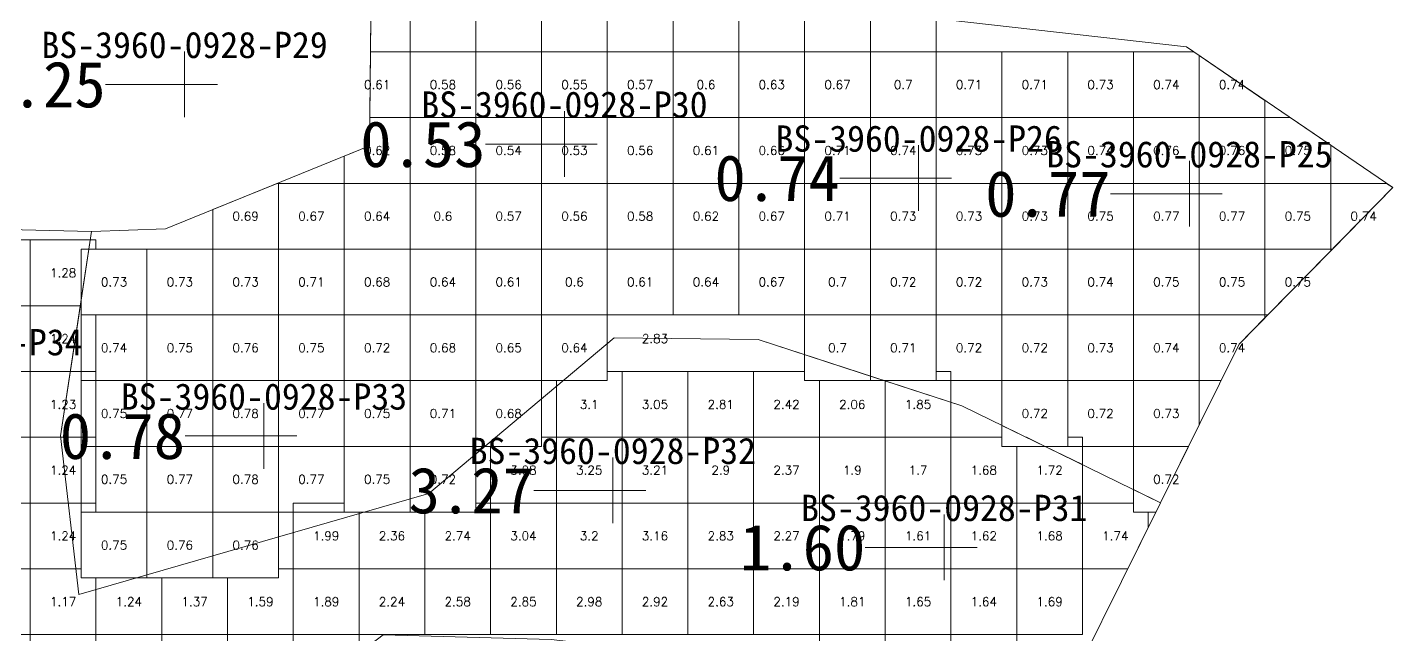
# Model space of a CAD drawing. Header units: inches. Extents: x 469907.8 to 469995.3, y 4349678 to 4349775.1.
# Drawn here: x 469948.48 to 469969.24, y 4349722.13 to 4349731.37 of the extents above; entities that cross this region are included whole.
import ezdxf
from ezdxf.enums import TextEntityAlignment as Align

# ---------------------------------------------------------------- set-up
doc = ezdxf.new("R2010")
doc.units = ezdxf.units.IN
doc.header["$MEASUREMENT"] = 0
for name, color, linetype, lineweight in [('点', 7, 'Continuous', 0), ('爆区方格网', 7, 'Continuous', 0), ('线条', 7, 'Continuous', 0), ('钻孔', 7, 'Continuous', 0)]:
    doc.layers.add(name, color=color, linetype=linetype, lineweight=lineweight)
doc.styles.add('3dmine_textStyle_1', font='txt.shx', dxfattribs={"height": 1, "bigfont": 'gbcbig.shx'})
doc.styles.add('3dmine_textStyle_2', font='', dxfattribs={"height": 1})
doc.styles.get('3dmine_textStyle_2').set_extended_font_data('SimSun-ExtB')

msp = doc.modelspace()

# ---------------------------------------------------------------- hatches: boundary and pattern name
at = {"layer": '钻孔', "linetype": 'Continuous', "lineweight": 0, "true_color": 0x808080, "extrusion": (0, 1, 0)}
msp.add_hatch(color=8, dxfattribs=at).paths.add_polyline_path([(-469951.87, 3950.004), (-469950.87, 3950.004), (-469950.87, 3962.004), (-469951.87, 3962.004)], flags=0)
at = {"layer": '钻孔', "linetype": 'Continuous', "lineweight": 0, "true_color": 0x80ffff, "extrusion": (0, 1, 0)}
for points in [[(-469957.646, 3950.161), (-469956.646, 3950.161), (-469956.646, 3962.161), (-469957.646, 3962.161)], [(-469963.032, 3949.942), (-469962.032, 3949.942), (-469962.032, 3961.942), (-469963.032, 3961.942)], [(-469967.149, 3949.957), (-469966.149, 3949.957), (-469966.149, 3961.957), (-469967.149, 3961.957)], [(-469953.077, 3950.389), (-469952.077, 3950.389), (-469952.077, 3962.389), (-469953.077, 3962.389)]]:
    msp.add_hatch(color=131, dxfattribs=at).paths.add_polyline_path(points, flags=0)
at = {"layer": '钻孔', "linetype": 'Continuous', "lineweight": 0, "true_color": 0xffff80, "extrusion": (0, 1, 0)}
msp.add_hatch(color=51, dxfattribs=at).paths.add_polyline_path([(-469958.382, 3950.204), (-469957.382, 3950.204), (-469957.382, 3962.204), (-469958.382, 3962.204)], flags=0)
at = {"layer": '钻孔', "linetype": 'Continuous', "lineweight": 0, "true_color": 0xff0000, "extrusion": (0, 1, 0)}
msp.add_hatch(color=1, dxfattribs=at).paths.add_polyline_path([(-469963.421, 3950.249), (-469962.421, 3950.249), (-469962.421, 3962.249), (-469963.421, 3962.249)], flags=0)

# ---------------------------------------------------------------- linework, layer by layer
at = {"color": 4, "linetype": 'Continuous', "lineweight": 0, "true_color": 0x00ffff, "elevation": 3955.86}
msp.add_lwpolyline([(469953.714, 4349732.511), (469953.684, 4349729.564), (469950.579, 4349728.303), (469949.457, 4349728.261), (469949.219, 4349726.708), (469948.981, 4349725.154), (469949.263, 4349722.744), (469954.584, 4349724.279), (469957.402, 4349726.644), (469959.592, 4349726.619), (469961.141, 4349726.114), (469962.689, 4349725.609), (469965.712, 4349724.137), (469966.907, 4349726.55), (469969.24, 4349728.928), (469966.104, 4349731.069), (469962.467, 4349731.479)], dxfattribs=at)
at = {"color": 5, "linetype": 'Continuous', "lineweight": 0, "true_color": 0x0000ff, "elevation": 3955.86}
msp.add_lwpolyline([(469949.95, 4349717.992), (469950.845, 4349719.806), (469953.891, 4349722.129), (469956.445, 4349722.057), (469961.391, 4349721.487), (469964.526, 4349721.744), (469965.712, 4349724.137), (469962.689, 4349725.609), (469959.592, 4349726.619), (469957.402, 4349726.644), (469954.584, 4349724.279), (469949.263, 4349722.744), (469948.981, 4349725.154), (469949.457, 4349728.261), (469947.128, 4349728.315), (469944.115, 4349729.015), (469937.297, 4349720.036), (469944.819, 4349718.71), (469949.95, 4349717.992), (469949.95, 4349717.992)], dxfattribs=at)
at = {"layer": '点', "color": 138, "linetype": 'Continuous', "lineweight": 0, "true_color": 0x004c4c}
for points, elevation in [([(469950.87, 4349729.998), (469950.87, 4349730.998)], 3962.004), ([(469951.37, 4349730.498), (469950.37, 4349730.498)], 3962.004), ([(469956.646, 4349729.091), (469956.646, 4349730.091)], 3962.161), ([(469957.146, 4349729.591), (469956.146, 4349729.591)], 3962.161), ([(469962.032, 4349728.574), (469962.032, 4349729.574)], 3961.942), ([(469966.149, 4349728.335), (469966.149, 4349729.335)], 3961.957), ([(469962.532, 4349729.074), (469961.532, 4349729.074)], 3961.942), ([(469966.649, 4349728.835), (469965.649, 4349728.835)], 3961.957), ([(469952.077, 4349724.652), (469952.077, 4349725.652)], 3962.389), ([(469952.577, 4349725.152), (469951.577, 4349725.152)], 3962.389), ([(469957.382, 4349723.825), (469957.382, 4349724.825)], 3962.204), ([(469957.882, 4349724.325), (469956.882, 4349724.325)], 3962.204), ([(469962.421, 4349722.958), (469962.421, 4349723.958)], 3962.249), ([(469962.921, 4349723.458), (469961.921, 4349723.458)], 3962.249)]:
    msp.add_lwpolyline(points, dxfattribs=dict(at, elevation=elevation))
at = {"layer": '爆区方格网', "color": 131, "linetype": 'Continuous', "lineweight": 0, "true_color": 0x80ffff, "elevation": 3962.389}
for points in [[(469954.298, 4349730.993), (469953.698, 4349730.993), (469953.709, 4349731.993), (469954.298, 4349731.993), (469954.298, 4349730.993)], [(469955.298, 4349730.993), (469954.298, 4349730.993), (469954.298, 4349731.993), (469955.298, 4349731.993), (469955.298, 4349730.993)], [(469956.298, 4349730.993), (469955.298, 4349730.993), (469955.298, 4349731.993), (469956.298, 4349731.993), (469956.298, 4349730.993)], [(469957.298, 4349730.993), (469956.298, 4349730.993), (469956.298, 4349731.993), (469957.298, 4349731.993), (469957.298, 4349730.993)], [(469958.298, 4349730.993), (469957.298, 4349730.993), (469957.298, 4349731.993), (469958.298, 4349731.993), (469958.298, 4349730.993)], [(469959.298, 4349730.993), (469958.298, 4349730.993), (469958.298, 4349731.993), (469959.298, 4349731.993), (469959.298, 4349730.993)], [(469960.298, 4349730.993), (469959.298, 4349730.993), (469959.298, 4349731.993), (469960.298, 4349731.993), (469960.298, 4349730.993)], [(469961.298, 4349730.993), (469960.298, 4349730.993), (469960.298, 4349731.993), (469961.298, 4349731.993), (469961.298, 4349730.993)], [(469962.298, 4349730.993), (469961.298, 4349730.993), (469961.298, 4349731.993), (469962.298, 4349731.993), (469962.298, 4349730.993)], [(469954.298, 4349729.993), (469953.688, 4349729.993), (469953.698, 4349730.993), (469954.298, 4349730.993), (469954.298, 4349729.993)], [(469955.298, 4349729.993), (469954.298, 4349729.993), (469954.298, 4349730.993), (469955.298, 4349730.993), (469955.298, 4349729.993)], [(469956.298, 4349729.993), (469955.298, 4349729.993), (469955.298, 4349730.993), (469956.298, 4349730.993), (469956.298, 4349729.993)], [(469957.298, 4349729.993), (469956.298, 4349729.993), (469956.298, 4349730.993), (469957.298, 4349730.993), (469957.298, 4349729.993)], [(469958.298, 4349729.993), (469957.298, 4349729.993), (469957.298, 4349730.993), (469958.298, 4349730.993), (469958.298, 4349729.993)], [(469959.298, 4349729.993), (469958.298, 4349729.993), (469958.298, 4349730.993), (469959.298, 4349730.993), (469959.298, 4349729.993)], [(469960.298, 4349729.993), (469959.298, 4349729.993), (469959.298, 4349730.993), (469960.298, 4349730.993), (469960.298, 4349729.993)], [(469961.298, 4349729.993), (469960.298, 4349729.993), (469960.298, 4349730.993), (469961.298, 4349730.993), (469961.298, 4349729.993)], [(469962.298, 4349729.993), (469961.298, 4349729.993), (469961.298, 4349730.993), (469962.298, 4349730.993), (469962.298, 4349729.993)], [(469963.298, 4349729.993), (469962.298, 4349729.993), (469962.298, 4349730.993), (469963.298, 4349730.993), (469963.298, 4349729.993)], [(469964.298, 4349729.993), (469963.298, 4349729.993), (469963.298, 4349730.993), (469964.298, 4349730.993), (469964.298, 4349729.993)], [(469965.298, 4349729.993), (469964.298, 4349729.993), (469964.298, 4349730.993), (469965.298, 4349730.993), (469965.298, 4349729.993)], [(469966.298, 4349730.937), (469966.298, 4349729.993), (469965.298, 4349729.993), (469965.298, 4349730.993), (469966.215, 4349730.993), (469966.298, 4349730.937)], [(469967.298, 4349730.254), (469967.298, 4349729.993), (469966.298, 4349729.993), (469966.298, 4349730.937), (469967.298, 4349730.254)], [(469954.298, 4349728.993), (469953.298, 4349728.993), (469953.298, 4349729.408), (469953.684, 4349729.564), (469953.688, 4349729.993), (469954.298, 4349729.993), (469954.298, 4349728.993)], [(469955.298, 4349728.993), (469954.298, 4349728.993), (469954.298, 4349729.993), (469955.298, 4349729.993), (469955.298, 4349728.993)], [(469956.298, 4349728.993), (469955.298, 4349728.993), (469955.298, 4349729.993), (469956.298, 4349729.993), (469956.298, 4349728.993)], [(469957.298, 4349728.993), (469956.298, 4349728.993), (469956.298, 4349729.993), (469957.298, 4349729.993), (469957.298, 4349728.993)], [(469958.298, 4349728.993), (469957.298, 4349728.993), (469957.298, 4349729.993), (469958.298, 4349729.993), (469958.298, 4349728.993)], [(469959.298, 4349728.993), (469958.298, 4349728.993), (469958.298, 4349729.993), (469959.298, 4349729.993), (469959.298, 4349728.993)], [(469960.298, 4349728.993), (469959.298, 4349728.993), (469959.298, 4349729.993), (469960.298, 4349729.993), (469960.298, 4349728.993)], [(469961.298, 4349728.993), (469960.298, 4349728.993), (469960.298, 4349729.993), (469961.298, 4349729.993), (469961.298, 4349728.993)], [(469962.298, 4349728.993), (469961.298, 4349728.993), (469961.298, 4349729.993), (469962.298, 4349729.993), (469962.298, 4349728.993)], [(469963.298, 4349728.993), (469962.298, 4349728.993), (469962.298, 4349729.993), (469963.298, 4349729.993), (469963.298, 4349728.993)], [(469964.298, 4349728.993), (469963.298, 4349728.993), (469963.298, 4349729.993), (469964.298, 4349729.993), (469964.298, 4349728.993)], [(469965.298, 4349728.993), (469964.298, 4349728.993), (469964.298, 4349729.993), (469965.298, 4349729.993), (469965.298, 4349728.993)], [(469966.298, 4349728.993), (469965.298, 4349728.993), (469965.298, 4349729.993), (469966.298, 4349729.993), (469966.298, 4349728.993)], [(469967.298, 4349728.993), (469966.298, 4349728.993), (469966.298, 4349729.993), (469967.298, 4349729.993), (469967.298, 4349728.993)], [(469968.298, 4349729.571), (469968.298, 4349728.993), (469967.298, 4349728.993), (469967.298, 4349729.993), (469967.68, 4349729.993), (469968.298, 4349729.571)], [(469952.298, 4349727.993), (469951.298, 4349727.993), (469951.298, 4349728.595), (469952.278, 4349728.993), (469952.298, 4349728.993), (469952.298, 4349727.993)], [(469953.298, 4349727.993), (469952.298, 4349727.993), (469952.298, 4349728.993), (469953.298, 4349728.993), (469953.298, 4349727.993)], [(469954.298, 4349727.993), (469953.298, 4349727.993), (469953.298, 4349728.993), (469954.298, 4349728.993), (469954.298, 4349727.993)], [(469955.298, 4349727.993), (469954.298, 4349727.993), (469954.298, 4349728.993), (469955.298, 4349728.993), (469955.298, 4349727.993)], [(469956.298, 4349727.993), (469955.298, 4349727.993), (469955.298, 4349728.993), (469956.298, 4349728.993), (469956.298, 4349727.993)], [(469957.298, 4349727.993), (469956.298, 4349727.993), (469956.298, 4349728.993), (469957.298, 4349728.993), (469957.298, 4349727.993)], [(469958.298, 4349727.993), (469957.298, 4349727.993), (469957.298, 4349728.993), (469958.298, 4349728.993), (469958.298, 4349727.993)], [(469959.298, 4349727.993), (469958.298, 4349727.993), (469958.298, 4349728.993), (469959.298, 4349728.993), (469959.298, 4349727.993)], [(469960.298, 4349727.993), (469959.298, 4349727.993), (469959.298, 4349728.993), (469960.298, 4349728.993), (469960.298, 4349727.993)], [(469961.298, 4349727.993), (469960.298, 4349727.993), (469960.298, 4349728.993), (469961.298, 4349728.993), (469961.298, 4349727.993)], [(469962.298, 4349727.993), (469961.298, 4349727.993), (469961.298, 4349728.993), (469962.298, 4349728.993), (469962.298, 4349727.993)], [(469963.298, 4349727.993), (469962.298, 4349727.993), (469962.298, 4349728.993), (469963.298, 4349728.993), (469963.298, 4349727.993)], [(469964.298, 4349727.993), (469963.298, 4349727.993), (469963.298, 4349728.993), (469964.298, 4349728.993), (469964.298, 4349727.993)], [(469965.298, 4349727.993), (469964.298, 4349727.993), (469964.298, 4349728.993), (469965.298, 4349728.993), (469965.298, 4349727.993)], [(469966.298, 4349727.993), (469965.298, 4349727.993), (469965.298, 4349728.993), (469966.298, 4349728.993), (469966.298, 4349727.993)], [(469967.298, 4349727.993), (469966.298, 4349727.993), (469966.298, 4349728.993), (469967.298, 4349728.993), (469967.298, 4349727.993)], [(469968.298, 4349727.993), (469967.298, 4349727.993), (469967.298, 4349728.993), (469968.298, 4349728.993), (469968.298, 4349727.993)], [(469969.24, 4349728.928), (469968.323, 4349727.993), (469968.298, 4349727.993), (469968.298, 4349728.993), (469969.144, 4349728.993), (469969.24, 4349728.928)], [(469950.298, 4349726.993), (469949.298, 4349726.993), (469949.298, 4349727.993), (469950.298, 4349727.993), (469950.298, 4349726.993)], [(469951.298, 4349726.993), (469950.298, 4349726.993), (469950.298, 4349727.993), (469951.298, 4349727.993), (469951.298, 4349726.993)], [(469952.298, 4349726.993), (469951.298, 4349726.993), (469951.298, 4349727.993), (469952.298, 4349727.993), (469952.298, 4349726.993)], [(469953.298, 4349726.993), (469952.298, 4349726.993), (469952.298, 4349727.993), (469953.298, 4349727.993), (469953.298, 4349726.993)], [(469954.298, 4349726.993), (469953.298, 4349726.993), (469953.298, 4349727.993), (469954.298, 4349727.993), (469954.298, 4349726.993)], [(469955.298, 4349726.993), (469954.298, 4349726.993), (469954.298, 4349727.993), (469955.298, 4349727.993), (469955.298, 4349726.993)], [(469956.298, 4349726.993), (469955.298, 4349726.993), (469955.298, 4349727.993), (469956.298, 4349727.993), (469956.298, 4349726.993)], [(469957.298, 4349726.993), (469956.298, 4349726.993), (469956.298, 4349727.993), (469957.298, 4349727.993), (469957.298, 4349726.993)], [(469958.298, 4349726.993), (469957.298, 4349726.993), (469957.298, 4349727.993), (469958.298, 4349727.993), (469958.298, 4349726.993)], [(469959.298, 4349726.993), (469958.298, 4349726.993), (469958.298, 4349727.993), (469959.298, 4349727.993), (469959.298, 4349726.993)], [(469960.298, 4349726.993), (469959.298, 4349726.993), (469959.298, 4349727.993), (469960.298, 4349727.993), (469960.298, 4349726.993)], [(469961.298, 4349726.993), (469960.298, 4349726.993), (469960.298, 4349727.993), (469961.298, 4349727.993), (469961.298, 4349726.993)], [(469962.298, 4349726.993), (469961.298, 4349726.993), (469961.298, 4349727.993), (469962.298, 4349727.993), (469962.298, 4349726.993)], [(469963.298, 4349726.993), (469962.298, 4349726.993), (469962.298, 4349727.993), (469963.298, 4349727.993), (469963.298, 4349726.993)], [(469964.298, 4349726.993), (469963.298, 4349726.993), (469963.298, 4349727.993), (469964.298, 4349727.993), (469964.298, 4349726.993)], [(469965.298, 4349726.993), (469964.298, 4349726.993), (469964.298, 4349727.993), (469965.298, 4349727.993), (469965.298, 4349726.993)], [(469966.298, 4349726.993), (469965.298, 4349726.993), (469965.298, 4349727.993), (469966.298, 4349727.993), (469966.298, 4349726.993)], [(469967.298, 4349726.993), (469966.298, 4349726.993), (469966.298, 4349727.993), (469967.298, 4349727.993), (469967.298, 4349726.993)], [(469968.298, 4349727.967), (469967.342, 4349726.993), (469967.298, 4349726.993), (469967.298, 4349727.993), (469968.298, 4349727.993), (469968.298, 4349727.967)], [(469950.298, 4349725.993), (469949.298, 4349725.993), (469949.298, 4349726.993), (469950.298, 4349726.993), (469950.298, 4349725.993)], [(469951.298, 4349725.993), (469950.298, 4349725.993), (469950.298, 4349726.993), (469951.298, 4349726.993), (469951.298, 4349725.993)], [(469952.298, 4349725.993), (469951.298, 4349725.993), (469951.298, 4349726.993), (469952.298, 4349726.993), (469952.298, 4349725.993)], [(469953.298, 4349725.993), (469952.298, 4349725.993), (469952.298, 4349726.993), (469953.298, 4349726.993), (469953.298, 4349725.993)], [(469954.298, 4349725.993), (469953.298, 4349725.993), (469953.298, 4349726.993), (469954.298, 4349726.993), (469954.298, 4349725.993)], [(469955.298, 4349725.993), (469954.298, 4349725.993), (469954.298, 4349726.993), (469955.298, 4349726.993), (469955.298, 4349725.993)], [(469956.298, 4349725.993), (469955.298, 4349725.993), (469955.298, 4349726.993), (469956.298, 4349726.993), (469956.298, 4349725.993)], [(469957.298, 4349725.993), (469956.298, 4349725.993), (469956.298, 4349726.993), (469957.298, 4349726.993), (469957.298, 4349725.993)], [(469961.298, 4349725.993), (469960.298, 4349725.993), (469960.298, 4349726.993), (469961.298, 4349726.993), (469961.298, 4349725.993)], [(469962.298, 4349725.993), (469961.298, 4349725.993), (469961.298, 4349726.993), (469962.298, 4349726.993), (469962.298, 4349725.993)], [(469963.298, 4349725.993), (469962.298, 4349725.993), (469962.298, 4349726.993), (469963.298, 4349726.993), (469963.298, 4349725.993)], [(469964.298, 4349725.993), (469963.298, 4349725.993), (469963.298, 4349726.993), (469964.298, 4349726.993), (469964.298, 4349725.993)], [(469965.298, 4349725.993), (469964.298, 4349725.993), (469964.298, 4349726.993), (469965.298, 4349726.993), (469965.298, 4349725.993)], [(469966.298, 4349725.993), (469965.298, 4349725.993), (469965.298, 4349726.993), (469966.298, 4349726.993), (469966.298, 4349725.993)], [(469967.298, 4349726.949), (469966.907, 4349726.55), (469966.631, 4349725.993), (469966.298, 4349725.993), (469966.298, 4349726.993), (469967.298, 4349726.993), (469967.298, 4349726.949)], [(469950.298, 4349724.993), (469949.298, 4349724.993), (469949.298, 4349725.993), (469950.298, 4349725.993), (469950.298, 4349724.993)], [(469951.298, 4349724.993), (469950.298, 4349724.993), (469950.298, 4349725.993), (469951.298, 4349725.993), (469951.298, 4349724.993)], [(469952.298, 4349724.993), (469951.298, 4349724.993), (469951.298, 4349725.993), (469952.298, 4349725.993), (469952.298, 4349724.993)], [(469953.298, 4349724.993), (469952.298, 4349724.993), (469952.298, 4349725.993), (469953.298, 4349725.993), (469953.298, 4349724.993)], [(469954.298, 4349724.993), (469953.298, 4349724.993), (469953.298, 4349725.993), (469954.298, 4349725.993), (469954.298, 4349724.993)], [(469955.298, 4349724.993), (469954.298, 4349724.993), (469954.298, 4349725.993), (469955.298, 4349725.993), (469955.298, 4349724.993)], [(469964.298, 4349724.993), (469963.955, 4349724.993), (469963.298, 4349725.313), (469963.298, 4349725.993), (469964.298, 4349725.993), (469964.298, 4349724.993)], [(469965.298, 4349724.993), (469964.298, 4349724.993), (469964.298, 4349725.993), (469965.298, 4349725.993), (469965.298, 4349724.993)], [(469966.298, 4349725.321), (469966.135, 4349724.993), (469965.298, 4349724.993), (469965.298, 4349725.993), (469966.298, 4349725.993), (469966.298, 4349725.321)], [(469963.955, 4349724.993), (469963.298, 4349724.993), (469963.298, 4349725.313), (469963.955, 4349724.993)], [(469950.298, 4349723.993), (469949.298, 4349723.993), (469949.298, 4349724.993), (469950.298, 4349724.993), (469950.298, 4349723.993)], [(469951.298, 4349723.993), (469950.298, 4349723.993), (469950.298, 4349724.993), (469951.298, 4349724.993), (469951.298, 4349723.993)], [(469952.298, 4349723.993), (469951.298, 4349723.993), (469951.298, 4349724.993), (469952.298, 4349724.993), (469952.298, 4349723.993)], [(469953.298, 4349723.993), (469952.298, 4349723.993), (469952.298, 4349724.993), (469953.298, 4349724.993), (469953.298, 4349723.993)], [(469954.298, 4349723.993), (469953.298, 4349723.993), (469953.298, 4349724.993), (469954.298, 4349724.993), (469954.298, 4349723.993)], [(469955.298, 4349723.993), (469954.298, 4349723.993), (469954.298, 4349724.993), (469955.298, 4349724.993), (469955.298, 4349723.993)], [(469965.712, 4349724.137), (469965.298, 4349724.339), (469965.298, 4349724.993), (469966.135, 4349724.993), (469965.712, 4349724.137)], [(469965.712, 4349724.137), (469965.64, 4349723.993), (469965.298, 4349723.993), (469965.298, 4349724.339), (469965.712, 4349724.137)], [(469950.298, 4349722.993), (469949.298, 4349722.993), (469949.298, 4349723.993), (469950.298, 4349723.993), (469950.298, 4349722.993)], [(469951.298, 4349722.993), (469950.298, 4349722.993), (469950.298, 4349723.993), (469951.298, 4349723.993), (469951.298, 4349722.993)], [(469952.298, 4349722.993), (469951.298, 4349722.993), (469951.298, 4349723.993), (469952.298, 4349723.993), (469952.298, 4349722.993)]]:
    msp.add_lwpolyline(points, dxfattribs=at)
at = {"layer": '爆区方格网', "color": 5, "linetype": 'Continuous', "lineweight": 0, "true_color": 0x0000ff}
for points, elevation in [([(469948.523, 4349727.132), (469947.523, 4349727.132), (469947.523, 4349728.132), (469948.523, 4349728.132), (469948.523, 4349727.132)], 3962.595), ([(469949.523, 4349727.993), (469949.298, 4349727.993), (469949.298, 4349727.132), (469948.523, 4349727.132), (469948.523, 4349728.132), (469949.523, 4349728.132), (469949.523, 4349727.993)], 3962.595), ([(469948.523, 4349726.132), (469947.523, 4349726.132), (469947.523, 4349727.132), (469948.523, 4349727.132), (469948.523, 4349726.132)], 3962.595), ([(469949.298, 4349726.993), (469949.523, 4349726.993), (469949.523, 4349726.132), (469948.523, 4349726.132), (469948.523, 4349727.132), (469949.298, 4349727.132), (469949.298, 4349726.993)], 3962.595), ([(469948.523, 4349725.132), (469947.523, 4349725.132), (469947.523, 4349726.132), (469948.523, 4349726.132), (469948.523, 4349725.132)], 3962.595), ([(469949.523, 4349725.132), (469948.523, 4349725.132), (469948.523, 4349726.132), (469949.523, 4349726.132), (469949.523, 4349725.132)], 3962.595), ([(469957.523, 4349725.132), (469956.523, 4349725.132), (469956.523, 4349725.993), (469957.298, 4349725.993), (469957.298, 4349726.132), (469957.523, 4349726.132), (469957.523, 4349725.132)], 3962.595), ([(469958.523, 4349725.132), (469957.523, 4349725.132), (469957.523, 4349726.132), (469958.523, 4349726.132), (469958.523, 4349725.132)], 3962.595), ([(469959.523, 4349725.132), (469958.523, 4349725.132), (469958.523, 4349726.132), (469959.523, 4349726.132), (469959.523, 4349725.132)], 3962.595), ([(469960.298, 4349725.993), (469960.523, 4349725.993), (469960.523, 4349725.132), (469959.523, 4349725.132), (469959.523, 4349726.132), (469960.298, 4349726.132), (469960.298, 4349725.993)], 3962.595), ([(469962.523, 4349725.132), (469961.523, 4349725.132), (469961.523, 4349725.993), (469962.298, 4349725.993), (469962.298, 4349726.132), (469962.523, 4349726.132), (469962.523, 4349725.132)], 3962.595), ([(469956.298, 4349724.993), (469955.298, 4349724.993), (469955.298, 4349725.993), (469956.298, 4349725.993), (469956.298, 4349724.993)], 3962.389), ([(469961.523, 4349725.132), (469960.523, 4349725.132), (469960.523, 4349725.993), (469961.523, 4349725.993), (469961.523, 4349725.132)], 3962.595), ([(469948.523, 4349724.132), (469947.523, 4349724.132), (469947.523, 4349725.132), (469948.523, 4349725.132), (469948.523, 4349724.132)], 3962.595), ([(469949.523, 4349724.132), (469948.523, 4349724.132), (469948.523, 4349725.132), (469949.523, 4349725.132), (469949.523, 4349724.132)], 3962.595), ([(469956.523, 4349724.132), (469955.523, 4349724.132), (469955.523, 4349724.993), (469956.298, 4349724.993), (469956.298, 4349725.132), (469956.523, 4349725.132), (469956.523, 4349724.132)], 3962.595), ([(469957.523, 4349724.132), (469956.523, 4349724.132), (469956.523, 4349725.132), (469957.523, 4349725.132), (469957.523, 4349724.132)], 3962.595), ([(469958.523, 4349724.132), (469957.523, 4349724.132), (469957.523, 4349725.132), (469958.523, 4349725.132), (469958.523, 4349724.132)], 3962.595), ([(469959.523, 4349724.132), (469958.523, 4349724.132), (469958.523, 4349725.132), (469959.523, 4349725.132), (469959.523, 4349724.132)], 3962.595), ([(469960.523, 4349724.132), (469959.523, 4349724.132), (469959.523, 4349725.132), (469960.523, 4349725.132), (469960.523, 4349724.132)], 3962.595), ([(469961.523, 4349724.132), (469960.523, 4349724.132), (469960.523, 4349725.132), (469961.523, 4349725.132), (469961.523, 4349724.132)], 3962.595), ([(469962.523, 4349724.132), (469961.523, 4349724.132), (469961.523, 4349725.132), (469962.523, 4349725.132), (469962.523, 4349724.132)], 3962.595), ([(469963.298, 4349724.993), (469963.523, 4349724.993), (469963.523, 4349724.132), (469962.523, 4349724.132), (469962.523, 4349725.132), (469963.298, 4349725.132), (469963.298, 4349724.993)], 3962.595), ([(469964.523, 4349724.716), (469964.523, 4349724.132), (469963.523, 4349724.132), (469963.523, 4349724.993), (469963.955, 4349724.993), (469964.523, 4349724.716)], 3962.595), ([(469948.523, 4349723.132), (469947.523, 4349723.132), (469947.523, 4349724.132), (469948.523, 4349724.132), (469948.523, 4349723.132)], 3962.595), ([(469949.523, 4349723.993), (469949.298, 4349723.993), (469949.298, 4349723.132), (469948.523, 4349723.132), (469948.523, 4349724.132), (469949.523, 4349724.132), (469949.523, 4349723.993)], 3962.595), ([(469953.298, 4349723.993), (469953.523, 4349723.993), (469953.523, 4349723.132), (469952.523, 4349723.132), (469952.523, 4349724.132), (469953.298, 4349724.132), (469953.298, 4349723.993)], 3962.595), ([(469955.523, 4349723.132), (469954.523, 4349723.132), (469954.523, 4349723.993), (469955.298, 4349723.993), (469955.298, 4349724.132), (469955.523, 4349724.132), (469955.523, 4349723.132)], 3962.595), ([(469956.523, 4349723.132), (469955.523, 4349723.132), (469955.523, 4349724.132), (469956.523, 4349724.132), (469956.523, 4349723.132)], 3962.595), ([(469957.523, 4349723.132), (469956.523, 4349723.132), (469956.523, 4349724.132), (469957.523, 4349724.132), (469957.523, 4349723.132)], 3962.595), ([(469958.523, 4349723.132), (469957.523, 4349723.132), (469957.523, 4349724.132), (469958.523, 4349724.132), (469958.523, 4349723.132)], 3962.595), ([(469959.523, 4349723.132), (469958.523, 4349723.132), (469958.523, 4349724.132), (469959.523, 4349724.132), (469959.523, 4349723.132)], 3962.595), ([(469960.523, 4349723.132), (469959.523, 4349723.132), (469959.523, 4349724.132), (469960.523, 4349724.132), (469960.523, 4349723.132)], 3962.595), ([(469961.523, 4349723.132), (469960.523, 4349723.132), (469960.523, 4349724.132), (469961.523, 4349724.132), (469961.523, 4349723.132)], 3962.595), ([(469962.523, 4349723.132), (469961.523, 4349723.132), (469961.523, 4349724.132), (469962.523, 4349724.132), (469962.523, 4349723.132)], 3962.595), ([(469963.523, 4349723.132), (469962.523, 4349723.132), (469962.523, 4349724.132), (469963.523, 4349724.132), (469963.523, 4349723.132)], 3962.595), ([(469964.523, 4349723.132), (469963.523, 4349723.132), (469963.523, 4349724.132), (469964.523, 4349724.132), (469964.523, 4349723.132)], 3962.595), ([(469965.298, 4349723.993), (469965.523, 4349723.993), (469965.523, 4349723.758), (469965.213, 4349723.132), (469964.523, 4349723.132), (469964.523, 4349724.132), (469965.298, 4349724.132), (469965.298, 4349723.993)], 3962.595), ([(469954.523, 4349723.132), (469953.523, 4349723.132), (469953.523, 4349723.993), (469954.523, 4349723.993), (469954.523, 4349723.132)], 3962.595), ([(469948.523, 4349722.132), (469947.523, 4349722.132), (469947.523, 4349723.132), (469948.523, 4349723.132), (469948.523, 4349722.132)], 3962.595), ([(469949.298, 4349722.993), (469949.523, 4349722.993), (469949.523, 4349722.132), (469948.523, 4349722.132), (469948.523, 4349723.132), (469949.298, 4349723.132), (469949.298, 4349722.993)], 3962.595), ([(469950.523, 4349722.132), (469949.523, 4349722.132), (469949.523, 4349722.993), (469950.523, 4349722.993), (469950.523, 4349722.132)], 3962.595), ([(469951.523, 4349722.132), (469950.523, 4349722.132), (469950.523, 4349722.993), (469951.523, 4349722.993), (469951.523, 4349722.132)], 3962.595), ([(469952.523, 4349722.132), (469951.523, 4349722.132), (469951.523, 4349722.993), (469952.298, 4349722.993), (469952.298, 4349723.132), (469952.523, 4349723.132), (469952.523, 4349722.132)], 3962.595), ([(469953.523, 4349722.132), (469952.523, 4349722.132), (469952.523, 4349723.132), (469953.523, 4349723.132), (469953.523, 4349722.132)], 3962.595), ([(469954.523, 4349722.132), (469953.523, 4349722.132), (469953.523, 4349723.132), (469954.523, 4349723.132), (469954.523, 4349722.132)], 3962.595), ([(469955.523, 4349722.132), (469954.523, 4349722.132), (469954.523, 4349723.132), (469955.523, 4349723.132), (469955.523, 4349722.132)], 3962.595), ([(469956.523, 4349722.132), (469955.523, 4349722.132), (469955.523, 4349723.132), (469956.523, 4349723.132), (469956.523, 4349722.132)], 3962.595), ([(469957.523, 4349722.132), (469956.523, 4349722.132), (469956.523, 4349723.132), (469957.523, 4349723.132), (469957.523, 4349722.132)], 3962.595), ([(469958.523, 4349722.132), (469957.523, 4349722.132), (469957.523, 4349723.132), (469958.523, 4349723.132), (469958.523, 4349722.132)], 3962.595), ([(469959.523, 4349722.132), (469958.523, 4349722.132), (469958.523, 4349723.132), (469959.523, 4349723.132), (469959.523, 4349722.132)], 3962.595), ([(469960.523, 4349722.132), (469959.523, 4349722.132), (469959.523, 4349723.132), (469960.523, 4349723.132), (469960.523, 4349722.132)], 3962.595), ([(469961.523, 4349722.132), (469960.523, 4349722.132), (469960.523, 4349723.132), (469961.523, 4349723.132), (469961.523, 4349722.132)], 3962.595), ([(469962.523, 4349722.132), (469961.523, 4349722.132), (469961.523, 4349723.132), (469962.523, 4349723.132), (469962.523, 4349722.132)], 3962.595), ([(469963.523, 4349722.132), (469962.523, 4349722.132), (469962.523, 4349723.132), (469963.523, 4349723.132), (469963.523, 4349722.132)], 3962.595), ([(469964.523, 4349722.132), (469963.523, 4349722.132), (469963.523, 4349723.132), (469964.523, 4349723.132), (469964.523, 4349722.132)], 3962.595), ([(469948.523, 4349721.132), (469947.523, 4349721.132), (469947.523, 4349722.132), (469948.523, 4349722.132), (469948.523, 4349721.132)], 3962.595), ([(469949.523, 4349721.132), (469948.523, 4349721.132), (469948.523, 4349722.132), (469949.523, 4349722.132), (469949.523, 4349721.132)], 3962.595), ([(469950.523, 4349721.132), (469949.523, 4349721.132), (469949.523, 4349722.132), (469950.523, 4349722.132), (469950.523, 4349721.132)], 3962.595), ([(469951.523, 4349721.132), (469950.523, 4349721.132), (469950.523, 4349722.132), (469951.523, 4349722.132), (469951.523, 4349721.132)], 3962.595), ([(469952.523, 4349721.132), (469951.523, 4349721.132), (469951.523, 4349722.132), (469952.523, 4349722.132), (469952.523, 4349721.132)], 3962.595), ([(469953.523, 4349721.132), (469952.523, 4349721.132), (469952.523, 4349722.132), (469953.523, 4349722.132), (469953.523, 4349721.132)], 3962.595), ([(469961.523, 4349721.498), (469961.391, 4349721.487), (469961.523, 4349721.498), (469961.523, 4349721.132), (469960.523, 4349721.132), (469960.523, 4349721.587), (469961.391, 4349721.487), (469960.523, 4349721.587), (469960.523, 4349722.132), (469961.523, 4349722.132), (469961.523, 4349721.498)], 3962.595), ([(469962.523, 4349721.58), (469961.523, 4349721.498), (469961.523, 4349722.132), (469962.523, 4349722.132), (469962.523, 4349721.58)], 3962.595), ([(469963.523, 4349721.662), (469962.523, 4349721.58), (469962.523, 4349722.132), (469963.523, 4349722.132), (469963.523, 4349721.662)], 3962.595)]:
    msp.add_lwpolyline(points, dxfattribs=dict(at, elevation=elevation))
at = {"layer": '爆区方格网', "color": 1, "linetype": 'Continuous', "lineweight": 0, "true_color": 0xff0000, "elevation": 3962.595}
msp.add_lwpolyline([(469964.523, 4349724.716), (469963.955, 4349724.993), (469963.67, 4349725.132), (469963.955, 4349724.993), (469964.298, 4349724.993), (469964.298, 4349725.132), (469964.523, 4349725.132), (469964.523, 4349724.716)], dxfattribs=at)
at = {"layer": '线条', "color": 138, "linetype": 'Continuous', "lineweight": 0, "true_color": 0x004c4c}
for points, elevation in [([(469950.87, 4349730.498), (469950.87, 4349730.498), (469950.87, 4349730.498)], 3962.004), ([(469956.646, 4349729.591), (469956.646, 4349729.591), (469956.646, 4349729.591)], 3962.161), ([(469962.032, 4349729.074), (469962.032, 4349729.074), (469962.032, 4349729.074)], 3961.942), ([(469966.149, 4349728.835), (469966.149, 4349728.835), (469966.149, 4349728.835)], 3961.957), ([(469952.077, 4349725.152), (469952.077, 4349725.152), (469952.077, 4349725.152)], 3962.389), ([(469957.382, 4349724.325), (469957.382, 4349724.325), (469957.382, 4349724.325)], 3962.204), ([(469962.421, 4349723.458), (469962.421, 4349723.458), (469962.421, 4349723.458)], 3962.249)]:
    msp.add_lwpolyline(points, dxfattribs=dict(at, elevation=elevation))
at = {"layer": '钻孔', "color": 8, "linetype": 'Continuous', "lineweight": 0, "true_color": 0x808080}
for elevation in [3962.004, 3950.004]:
    msp.add_lwpolyline([(469950.87, 4349730.498), (469949.67, 4349730.498)], dxfattribs=dict(at, elevation=elevation))
at = {"layer": '钻孔', "color": 131, "linetype": 'Continuous', "lineweight": 0, "true_color": 0x80ffff}
for points, elevation in [([(469956.646, 4349729.591), (469955.446, 4349729.591)], 3962.161), ([(469956.646, 4349729.591), (469955.446, 4349729.591)], 3950.161), ([(469962.032, 4349729.074), (469960.832, 4349729.074)], 3961.942), ([(469962.032, 4349729.074), (469960.832, 4349729.074)], 3949.942), ([(469966.149, 4349728.835), (469964.949, 4349728.835)], 3961.957), ([(469966.149, 4349728.835), (469964.949, 4349728.835)], 3949.957), ([(469952.077, 4349725.152), (469950.877, 4349725.152)], 3962.389), ([(469952.077, 4349725.152), (469950.877, 4349725.152)], 3950.389)]:
    msp.add_lwpolyline(points, dxfattribs=dict(at, elevation=elevation))
at = {"layer": '钻孔', "color": 51, "linetype": 'Continuous', "lineweight": 0, "true_color": 0xffff80}
for elevation in [3962.204, 3950.204]:
    msp.add_lwpolyline([(469957.382, 4349724.325), (469956.182, 4349724.325)], dxfattribs=dict(at, elevation=elevation))
at = {"layer": '钻孔', "color": 1, "linetype": 'Continuous', "lineweight": 0, "true_color": 0xff0000}
for elevation in [3962.249, 3950.249]:
    msp.add_lwpolyline([(469962.421, 4349723.458), (469961.221, 4349723.458)], dxfattribs=dict(at, elevation=elevation))

# ---------------------------------------------------------------- texts
at = {"color": 131, "linetype": 'Continuous', "lineweight": 0, "true_color": 0x80ffff, "style": '3dmine_textStyle_1'}
for s, p in [('0.61', (469953.798, 4349730.493, 3962.389)), ('0.58', (469954.798, 4349730.493, 3962.389)), ('0.56', (469955.798, 4349730.493, 3962.389)), ('0.55', (469956.798, 4349730.493, 3962.389)), ('0.57', (469957.798, 4349730.493, 3962.389)), ('0.6', (469958.798, 4349730.493, 3962.389)), ('0.63', (469959.798, 4349730.493, 3962.389)), ('0.67', (469960.798, 4349730.493, 3962.389)), ('0.7', (469961.798, 4349730.493, 3962.389)), ('0.71', (469962.798, 4349730.493, 3962.389)), ('0.71', (469963.798, 4349730.493, 3962.389)), ('0.73', (469964.798, 4349730.493, 3962.389)), ('0.74', (469965.798, 4349730.493, 3962.389)), ('0.74', (469966.798, 4349730.493, 3962.389)), ('0.62', (469953.798, 4349729.493, 3962.389)), ('0.58', (469954.798, 4349729.493, 3962.389)), ('0.54', (469955.798, 4349729.493, 3962.389)), ('0.53', (469956.798, 4349729.493, 3962.389)), ('0.56', (469957.798, 4349729.493, 3962.389)), ('0.61', (469958.798, 4349729.493, 3962.389)), ('0.66', (469959.798, 4349729.493, 3962.389)), ('0.71', (469960.798, 4349729.493, 3962.389)), ('0.74', (469961.798, 4349729.493, 3962.389)), ('0.73', (469962.798, 4349729.493, 3962.389)), ('0.73', (469963.798, 4349729.493, 3962.389)), ('0.74', (469964.798, 4349729.493, 3962.389)), ('0.76', (469965.798, 4349729.493, 3962.389)), ('0.76', (469966.798, 4349729.493, 3962.389)), ('0.75', (469967.798, 4349729.493, 3962.389)), ('0.69', (469951.798, 4349728.493, 3962.389)), ('0.67', (469952.798, 4349728.493, 3962.389)), ('0.64', (469953.798, 4349728.493, 3962.389)), ('0.6', (469954.798, 4349728.493, 3962.389)), ('0.57', (469955.798, 4349728.493, 3962.389)), ('0.56', (469956.798, 4349728.493, 3962.389)), ('0.58', (469957.798, 4349728.493, 3962.389)), ('0.62', (469958.798, 4349728.493, 3962.389)), ('0.67', (469959.798, 4349728.493, 3962.389)), ('0.71', (469960.798, 4349728.493, 3962.389)), ('0.73', (469961.798, 4349728.493, 3962.389)), ('0.73', (469962.798, 4349728.493, 3962.389)), ('0.73', (469963.798, 4349728.493, 3962.389)), ('0.75', (469964.798, 4349728.493, 3962.389)), ('0.77', (469965.798, 4349728.493, 3962.389)), ('0.77', (469966.798, 4349728.493, 3962.389)), ('0.75', (469967.798, 4349728.493, 3962.389)), ('0.74', (469968.798, 4349728.493, 3962.389)), ('0.73', (469949.798, 4349727.493, 3962.389)), ('0.73', (469950.798, 4349727.493, 3962.389)), ('0.73', (469951.798, 4349727.493, 3962.389)), ('0.71', (469952.798, 4349727.493, 3962.389)), ('0.68', (469953.798, 4349727.493, 3962.389)), ('0.64', (469954.798, 4349727.493, 3962.389)), ('0.61', (469955.798, 4349727.493, 3962.389)), ('0.6', (469956.798, 4349727.493, 3962.389)), ('0.61', (469957.798, 4349727.493, 3962.389)), ('0.64', (469958.798, 4349727.493, 3962.389)), ('0.67', (469959.798, 4349727.493, 3962.389)), ('0.7', (469960.798, 4349727.493, 3962.389)), ('0.72', (469961.798, 4349727.493, 3962.389)), ('0.72', (469962.798, 4349727.493, 3962.389)), ('0.73', (469963.798, 4349727.493, 3962.389)), ('0.74', (469964.798, 4349727.493, 3962.389)), ('0.75', (469965.798, 4349727.493, 3962.389)), ('0.75', (469966.798, 4349727.493, 3962.389)), ('0.75', (469967.798, 4349727.493, 3962.389)), ('0.74', (469949.798, 4349726.493, 3962.389)), ('0.75', (469950.798, 4349726.493, 3962.389)), ('0.76', (469951.798, 4349726.493, 3962.389)), ('0.75', (469952.798, 4349726.493, 3962.389)), ('0.72', (469953.798, 4349726.493, 3962.389)), ('0.68', (469954.798, 4349726.493, 3962.389)), ('0.65', (469955.798, 4349726.493, 3962.389)), ('0.64', (469956.798, 4349726.493, 3962.389)), ('0.7', (469960.798, 4349726.493, 3962.389)), ('0.71', (469961.798, 4349726.493, 3962.389)), ('0.72', (469962.798, 4349726.493, 3962.389)), ('0.72', (469963.798, 4349726.493, 3962.389)), ('0.73', (469964.798, 4349726.493, 3962.389)), ('0.74', (469965.798, 4349726.493, 3962.389)), ('0.74', (469966.798, 4349726.493, 3962.389)), ('0.75', (469949.798, 4349725.493, 3962.389)), ('0.77', (469950.798, 4349725.493, 3962.389)), ('0.78', (469951.798, 4349725.493, 3962.389)), ('0.77', (469952.798, 4349725.493, 3962.389)), ('0.75', (469953.798, 4349725.493, 3962.389)), ('0.71', (469954.798, 4349725.493, 3962.389)), ('0.68', (469955.798, 4349725.493, 3962.389)), ('0.72', (469963.798, 4349725.493, 3962.389)), ('0.72', (469964.798, 4349725.493, 3962.389)), ('0.73', (469965.798, 4349725.493, 3962.389)), ('0.75', (469949.798, 4349724.493, 3962.389)), ('0.77', (469950.798, 4349724.493, 3962.389)), ('0.78', (469951.798, 4349724.493, 3962.389)), ('0.77', (469952.798, 4349724.493, 3962.389)), ('0.75', (469953.798, 4349724.493, 3962.389)), ('0.72', (469954.798, 4349724.493, 3962.389)), ('0.72', (469965.798, 4349724.493, 3962.389)), ('0.75', (469949.798, 4349723.493, 3962.389)), ('0.76', (469950.798, 4349723.493, 3962.389)), ('0.76', (469951.798, 4349723.493, 3962.389))]:
    msp.add_text(s, height=0.1333, dxfattribs=at).set_placement(p, align=Align.MIDDLE_CENTER)
at = {"color": 5, "linetype": 'Continuous', "lineweight": 0, "true_color": 0x0000ff, "style": '3dmine_textStyle_1'}
for s, p in [('1.28', (469949.023, 4349727.632, 3962.595)), ('1.24', (469949.023, 4349726.632, 3962.595)), ('1.23', (469949.023, 4349725.632, 3962.595)), ('3.1', (469957.023, 4349725.632, 3962.595)), ('3.05', (469958.023, 4349725.632, 3962.595)), ('2.81', (469959.023, 4349725.632, 3962.595)), ('2.42', (469960.023, 4349725.632, 3962.595)), ('2.06', (469961.023, 4349725.632, 3962.595)), ('1.85', (469962.023, 4349725.632, 3962.595)), ('1.24', (469949.023, 4349724.632, 3962.595)), ('3.08', (469956.023, 4349724.632, 3962.595)), ('3.25', (469957.023, 4349724.632, 3962.595)), ('3.21', (469958.023, 4349724.632, 3962.595)), ('2.9', (469959.023, 4349724.632, 3962.595)), ('2.37', (469960.023, 4349724.632, 3962.595)), ('1.9', (469961.023, 4349724.632, 3962.595)), ('1.7', (469962.023, 4349724.632, 3962.595)), ('1.68', (469963.023, 4349724.632, 3962.595)), ('1.72', (469964.023, 4349724.632, 3962.595)), ('1.24', (469949.023, 4349723.632, 3962.595)), ('1.99', (469953.023, 4349723.632, 3962.595)), ('2.36', (469954.023, 4349723.632, 3962.595)), ('2.74', (469955.023, 4349723.632, 3962.595)), ('3.04', (469956.023, 4349723.632, 3962.595)), ('3.2', (469957.023, 4349723.632, 3962.595)), ('3.16', (469958.023, 4349723.632, 3962.595)), ('2.83', (469959.023, 4349723.632, 3962.595)), ('2.27', (469960.023, 4349723.632, 3962.595)), ('1.79', (469961.023, 4349723.632, 3962.595)), ('1.61', (469962.023, 4349723.632, 3962.595)), ('1.62', (469963.023, 4349723.632, 3962.595)), ('1.68', (469964.023, 4349723.632, 3962.595)), ('1.74', (469965.023, 4349723.632, 3962.595)), ('1.17', (469949.023, 4349722.632, 3962.595)), ('1.24', (469950.023, 4349722.632, 3962.595)), ('1.37', (469951.023, 4349722.632, 3962.595)), ('1.59', (469952.023, 4349722.632, 3962.595)), ('1.89', (469953.023, 4349722.632, 3962.595)), ('2.24', (469954.023, 4349722.632, 3962.595)), ('2.58', (469955.023, 4349722.632, 3962.595)), ('2.85', (469956.023, 4349722.632, 3962.595)), ('2.98', (469957.023, 4349722.632, 3962.595)), ('2.92', (469958.023, 4349722.632, 3962.595)), ('2.63', (469959.023, 4349722.632, 3962.595)), ('2.19', (469960.023, 4349722.632, 3962.595)), ('1.81', (469961.023, 4349722.632, 3962.595)), ('1.65', (469962.023, 4349722.632, 3962.595)), ('1.64', (469963.023, 4349722.632, 3962.595)), ('1.69', (469964.023, 4349722.632, 3962.595))]:
    msp.add_text(s, height=0.1333, dxfattribs=at).set_placement(p, align=Align.MIDDLE_CENTER)
at = {"color": 1, "linetype": 'Continuous', "lineweight": 0, "true_color": 0xff0000, "style": '3dmine_textStyle_1'}
msp.add_text('2.83', height=0.1333, dxfattribs=at).set_placement((469958.023, 4349726.632, 3962.595), align=Align.MIDDLE_CENTER)
at = {"layer": '钻孔', "color": 138, "linetype": 'Continuous', "lineweight": 0, "true_color": 0x004c4c, "style": '3dmine_textStyle_2'}
for s, p in [('BS-3960-0928-P29', (469950.87, 4349730.898, 3962.004)), ('BS-3960-0928-P30', (469956.646, 4349729.991, 3962.161)), ('BS-3960-0928-P26', (469962.032, 4349729.474, 3961.942)), ('BS-3960-0928-P25', (469966.149, 4349729.235, 3961.957)), ('BS-3960-0928-P34', (469947.142, 4349726.378, 3962.316)), ('BS-3960-0928-P33', (469952.077, 4349725.552, 3962.389)), ('BS-3960-0928-P32', (469957.382, 4349724.725, 3962.204)), ('BS-3960-0928-P31', (469962.421, 4349723.858, 3962.249))]:
    msp.add_text(s, height=0.4, dxfattribs=at).set_placement(p, align=Align.CENTER)
at = {"layer": '钻孔', "color": 8, "linetype": 'Continuous', "lineweight": 0, "true_color": 0x808080, "style": '3dmine_textStyle_2'}
msp.add_text('0.25', height=0.7, dxfattribs=at).set_placement((469949.67, 4349730.498, 3956.004), align=Align.MIDDLE_RIGHT)
at = {"layer": '钻孔', "color": 131, "linetype": 'Continuous', "lineweight": 0, "true_color": 0x80ffff, "style": '3dmine_textStyle_2'}
for s, p in [('0.53', (469955.446, 4349729.591, 3956.161)), ('0.74', (469960.832, 4349729.074, 3955.942)), ('0.77', (469964.949, 4349728.835, 3955.957)), ('0.78', (469950.877, 4349725.152, 3956.389))]:
    msp.add_text(s, height=0.7, dxfattribs=at).set_placement(p, align=Align.MIDDLE_RIGHT)
at = {"layer": '钻孔', "color": 51, "linetype": 'Continuous', "lineweight": 0, "true_color": 0xffff80, "style": '3dmine_textStyle_2'}
msp.add_text('3.27', height=0.7, dxfattribs=at).set_placement((469956.182, 4349724.325, 3956.204), align=Align.MIDDLE_RIGHT)
at = {"layer": '钻孔', "color": 1, "linetype": 'Continuous', "lineweight": 0, "true_color": 0xff0000, "style": '3dmine_textStyle_2'}
msp.add_text('1.60', height=0.7, dxfattribs=at).set_placement((469961.221, 4349723.458, 3956.249), align=Align.MIDDLE_RIGHT)

doc.saveas('drawing.dxf')
